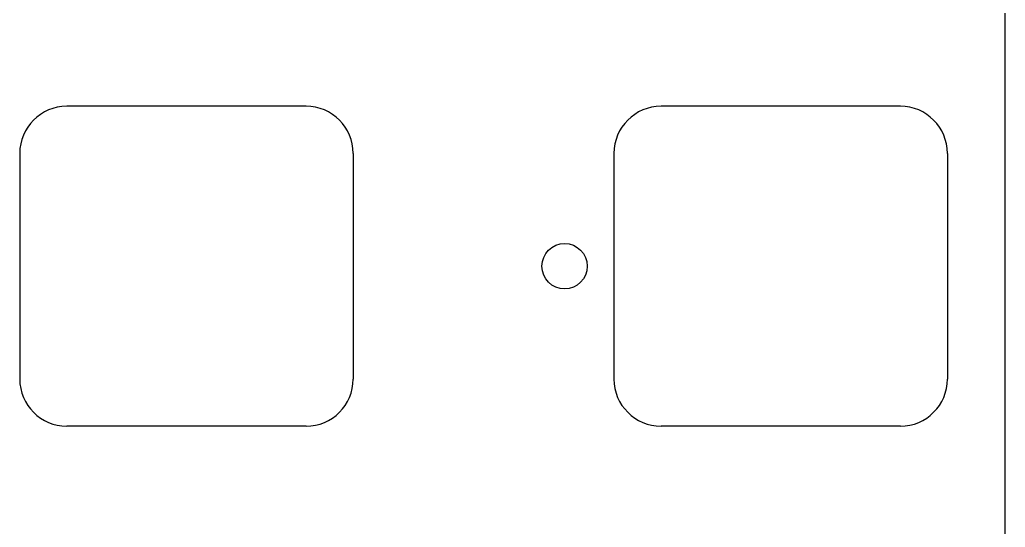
# Model space of a CAD drawing. Header units: millimetres. Extents: x -10 to 277, y -95 to 18.
# Drawn here: x 233.16 to 276.6, y -68.66 to -46.28 of the extents above; entities that cross this region are included whole.
import ezdxf

# ---------------------------------------------------------------- set-up
doc = ezdxf.new("R2010")
doc.units = ezdxf.units.MM
doc.header["$MEASUREMENT"] = 0
doc.layers.add('BLACK', color=7, linetype='CONTINUOUS')
doc.layers.add('Edge.Cuts', color=53, linetype='CONTINUOUS')

msp = doc.modelspace()

# ---------------------------------------------------------------- linework, layer by layer
at = {"layer": 'BLACK', "linetype": 'Continuous'}
for p, q in [((245.78125, -50.1), (235.231249, -50.1)), ((271.975, -50.1), (261.424999, -50.1)), ((233.15625, -52.175), (233.15625, -62.125001)), ((247.85625, -52.175), (247.85625, -62.125)), ((259.35, -52.175), (259.35, -62.125001)), ((274.05, -52.175), (274.05, -62.125)), ((245.78125, -64.2), (235.23125, -64.2)), ((271.975, -64.2), (261.425, -64.2))]:
    msp.add_line(p, q, dxfattribs=at)
at = {"layer": 'BLACK'}
msp.add_circle((257.175, -57.15), 1, dxfattribs=at)
for centre, radius, start, end in [((235.231254, -52.175004), 2.075004, 90.0001381, 179.9998896), ((245.78125, -52.175), 2.075, 0, 90), ((261.425004, -52.175004), 2.075004, 90.0001381, 179.9998896), ((271.975, -52.175), 2.075, 0, 90), ((235.231252, -62.124998), 2.075002, 180.0000828, 269.9999448), ((245.78125, -62.125), 2.075, 270, 0), ((261.425002, -62.124998), 2.075002, 180.0000828, 269.9999448), ((271.975, -62.125), 2.075, 270, 0)]:
    msp.add_arc(centre, radius, start, end, dxfattribs=at)
at = {"layer": 'Edge.Cuts', "linetype": 'Continuous'}
msp.add_line((276.6, -93.226), (276.6, 16.026), dxfattribs=at)

doc.saveas('drawing.dxf')
